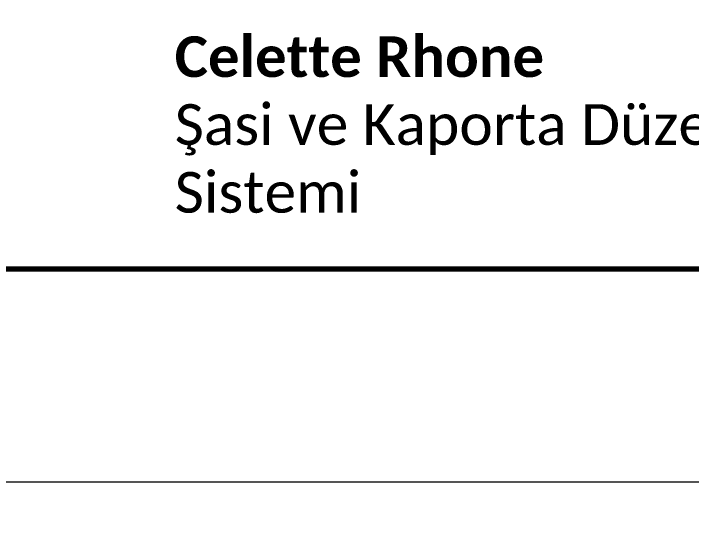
# Model space of a CAD drawing. Header units: metres. Extents: x -13545 to 152404, y -11890 to 28436.
# Drawn here: x 3888.8 to 4138.5, y 329.6 to 524.1 of the extents above; entities that cross this region are included whole.
import ezdxf

# ---------------------------------------------------------------- set-up
doc = ezdxf.new("R2010")
doc.units = ezdxf.units.M
doc.header["$LTSCALE"] = 100
doc.header["$MEASUREMENT"] = 0
doc.linetypes.add('HIDDEN', pattern=[0.375, 0.25, -0.125])
doc.layers.get('0').update_dxf_attribs({"color": 9, "lineweight": 9})
doc.layers.add('06D', color=9, linetype='Continuous', lineweight=9)
doc.layers.add('32-ekipman', color=9, linetype='Continuous', lineweight=9)
doc.styles.get("Standard").update_dxf_attribs({"font": 'ARIALN.TTF'})

# ---------------------------------------------------------------- blocks, each defined once
blk = doc.blocks.new('p-işyeri')
at = {"color": 0, "const_width": 2}
blk.add_lwpolyline([(200, 0), (200, 700), (-200, 700), (-200, 0)], close=True, dxfattribs=at)
blk = doc.blocks.new('2.bod.Mimari')
at = {"layer": '06D'}
blk.add_lwpolyline([(1942.5, -8278.51), (8760, -8278.51), (8760, -8733.51), (8720, -8733.51), (8720, -8318.51), (1942.5, -8318.51), (1942.5, -8278.51)], dxfattribs=at)
at = {"layer": '06D', "color": 89, "linetype": 'HIDDEN', "true_color": 0x2e4d23, "rotation": 90}
for p in [(4390, -8000), (4390, -8400)]:
    blk.add_blockref('p-işyeri', p, dxfattribs=at)
at = {"layer": '32-ekipman', "ltscale": 2, "insert": (3948.17, -8114.29), "char_height": 15, "width": 271.9443, "attachment_point": 1}
blk.add_mtext('{\\fCalibri|b1|i0|c162|p34;Celette Rhone\\P\\fCalibri|b0|i0|c162|p34;Şasi ve Kaporta Düzeltme Sistemi }', dxfattribs=at)

msp = doc.modelspace()

# ---------------------------------------------------------------- block references
msp.add_blockref('2.bod.Mimari', (0, 8630))

doc.saveas('drawing.dxf')
